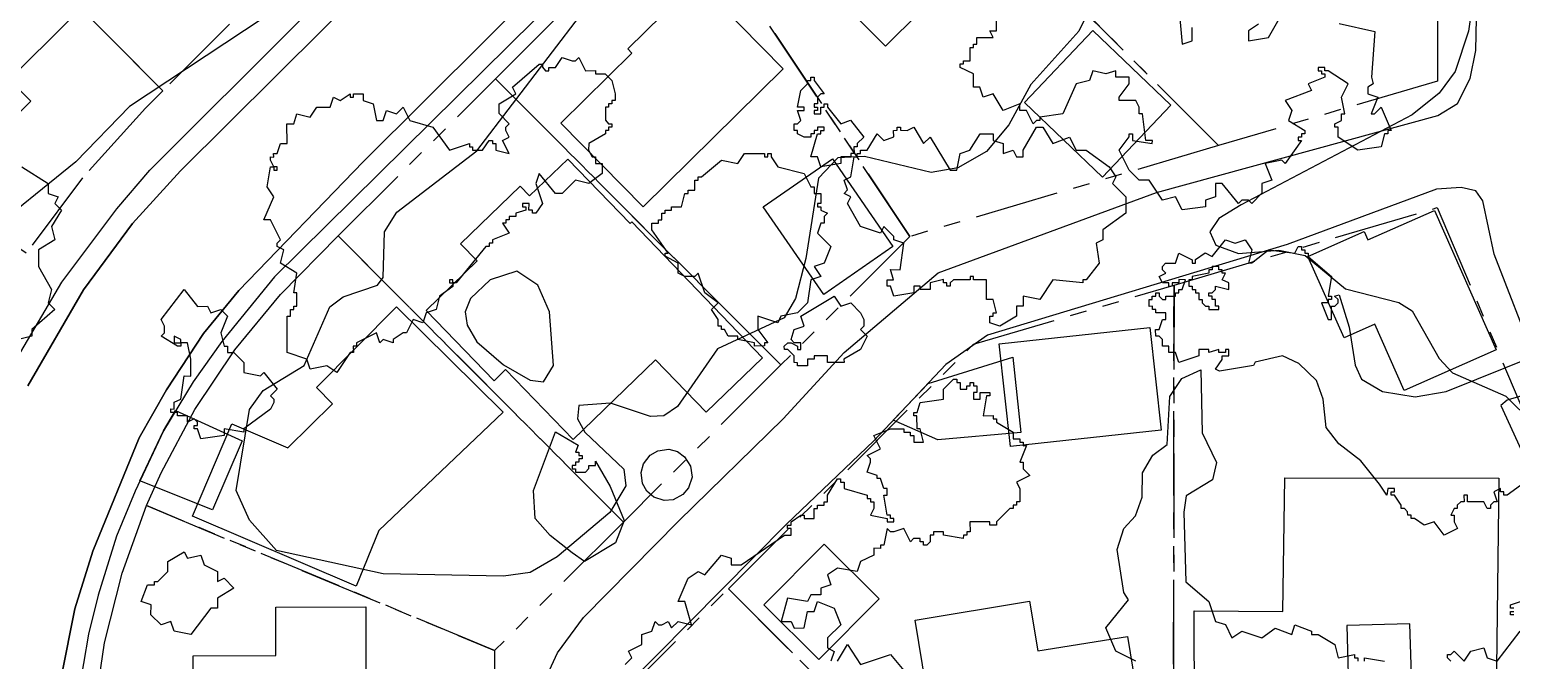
# Model space of a CAD drawing. Header units: metres. Extents: x -550 to 550, y -500 to 950.
# Drawn here: x 363.9 to 475.7, y 133.3 to 180.8 of the extents above; entities that cross this region are included whole.
import ezdxf

# ---------------------------------------------------------------- set-up
doc = ezdxf.new("R2010")
doc.units = ezdxf.units.M
doc.header["$LTSCALE"] = 2
doc.linetypes.add('PHANTOM', pattern=[6.35, 3.175, -0.635, 0.635, -0.635, 0.635, -0.635])
for name, color, linetype in [('SITE-BLDG-EXIST', 7, 'CONTINUOUS'), ('SITE-PARKING', 250, 'CONTINUOUS'), ('SITE-PROPERTY', 7, 'PHANTOM'), ('SITE-ROAD-CURB', 7, 'CONTINUOUS'), ('SITE-ROAD-GRAVEL', 32, 'CONTINUOUS'), ('SITE-ROAD-PAVED', 7, 'CONTINUOUS'), ('SITE-TREE-CANOPY', 94, 'CONTINUOUS'), ('TOPO-CONTOUR-MINOR', 9, 'CONTINUOUS')]:
    doc.layers.add(name, color=color, linetype=linetype)

msp = doc.modelspace()

# ---------------------------------------------------------------- linework, layer by layer
at = {"layer": 'SITE-BLDG-EXIST'}
for points in [[(423.31, 184.76), (425.71, 187.15), (422.77, 190.11), (424.68, 192.01), (424.05, 192.64), (425.19, 193.78), (425.62, 193.35), (427.84, 195.56), (436.17, 187.19), (428.48, 179.55)], [(356.39, 171.07), (349.99, 177.52), (360.55, 188), (366.95, 181.54), (362.42, 177.04), (364.03, 175.41), (360.72, 172.13), (359.1, 173.76)], [(410.2, 167.44), (403.99, 173.76), (409.35, 179.02), (409.04, 179.35), (414.24, 184.47), (420.76, 177.84)], [(438.95, 175.32), (444.12, 180.73), (450, 175.1), (444.83, 169.69)], [(393.83, 159.63), (397.68, 163.37), (396.44, 164.65), (400.94, 169), (401.64, 168.29), (404.51, 171.05), (409.23, 166.19), (409.36, 166.31), (419.19, 156.08), (414.95, 151.98), (411.13, 155.92), (404.92, 149.91), (399.82, 155.18), (398.96, 154.33)], [(429.04, 164.45), (423.82, 160.83), (419.24, 167.45), (424.47, 171.06)], [(467.59, 153.61), (465.38, 158.6), (463.05, 157.57), (460.33, 163.71), (464.57, 165.59), (464.85, 164.95), (469.87, 167.17), (474.52, 156.67)], [(376.21, 144.14), (379.18, 151.09), (383.4, 149.28), (386.77, 152.61), (385.57, 153.84), (391.61, 159.91), (399.64, 151.97), (390.27, 143.06), (388.56, 138.85)], [(437.05, 157.13), (448.4, 158.36), (449.25, 150.63), (437.89, 149.39)], [(451.78, 129.43), (451.75, 137), (458.44, 136.96), (458.58, 147.02), (474.73, 147), (474.53, 130.66), (468.18, 130.62), (468.02, 136.03), (463.25, 135.89), (463.44, 129.42)], [(423.45, 133.33), (419.3, 137.45), (423.85, 142.03), (428, 137.9)], [(430.71, 136.31), (439.33, 137.72), (439.95, 133.98), (446.72, 135.08), (448.26, 125.67), (443.97, 124.97), (444.19, 123.62), (440.49, 123.01), (440.32, 124.05), (432.92, 122.84)], [(376.26, 133.61), (382.51, 133.64), (382.5, 137.28), (389.28, 137.3), (389.32, 124.91), (376.29, 124.86)]]:
    msp.add_lwpolyline(points, close=True, dxfattribs=at)
at = {"layer": 'SITE-PARKING'}
for points in [[(432.41, 149.9), (429.05, 151.36), (431.68, 154.14), (438.08, 156.13), (438.69, 150.44)], [(377.73, 144.61), (372.25, 146.79), (374.03, 150.57), (374.95, 152.1), (379.96, 149.82)]]:
    msp.add_lwpolyline(points, close=True, dxfattribs=at)
at = {"layer": 'SITE-PROPERTY'}
for points in [[(470.12, 195.6), (470.1, 176.93), (453.58, 172.06), (423.88, 201.84), (435.13, 213.05), (470.12, 196.28)], [(373.99, 176.2), (352.47, 197.77), (366.49, 211.75), (388.01, 190.17)], [(430.3, 165.21), (413.1, 191.09), (423.88, 201.84), (453.58, 172.06)], [(372.69, 174.89), (367.92, 169.64), (363.68, 163.95), (336.7, 182.04), (352.47, 197.77), (373.99, 176.2)], [(420.59, 155.53), (399.07, 177.1), (413.1, 191.09), (430.3, 165.21)], [(408.71, 143.69), (387.2, 165.26), (399.07, 177.1), (420.59, 155.53)], [(460.95, 115.81), (458.65, 117.71), (456.02, 119.12), (453.16, 119.99), (450.18, 120.29), (450.23, 161.55), (470.08, 167.39), (482.72, 137.52)], [(399, 134.01), (372.75, 144.93), (373.85, 147.4), (376.41, 152.17), (379.42, 156.67), (382.86, 160.85), (387.2, 165.26), (408.71, 143.69)], [(448.69, 120.22), (445.76, 119.63), (442.99, 118.5), (441.72, 117.74), (439.4, 115.85), (416.63, 138.67), (435.11, 157.1), (450.23, 161.55), (450.18, 120.29)], [(398.99, 123.77), (368.51, 123.82), (368.79, 129.23), (369.59, 134.58), (370.91, 139.83), (372.75, 144.93), (399, 134.01)], [(438.4, 114.74), (436.73, 112.26), (436.09, 110.9), (435.22, 108.05), (434.92, 105.08), (408.11, 110.26), (408.14, 130.2), (416.63, 138.67), (439.4, 115.85)]]:
    msp.add_lwpolyline(points, close=True, dxfattribs=at)
at = {"layer": 'SITE-ROAD-CURB'}
for points in [[(363.03, 156.09), (366.36, 161.78), (370.51, 167.3), (373, 170.2), (395.52, 192.69), (410.6, 207.42), (412.45, 209.63), (415.69, 214.05), (418.32, 218.5), (420.84, 224.33), (422.49, 229.27), (423.43, 233.03), (424.19, 237.95), (424.45, 247.68), (424.59, 349)], [(426.05, 347.12), (425.97, 243.47), (425.74, 238.2), (424.66, 231.69), (422.7, 224.82), (421.53, 221.62), (418.68, 216.07), (415.76, 211.61), (411.38, 206.2), (404.21, 198.88), (375.32, 170.17), (371.71, 166.2), (368.01, 161.19), (363.8, 153.97)], [(366.35, 132.11), (367.36, 137.15), (368.7, 141.49), (372.21, 150.03), (374.25, 153.67), (377.04, 157.9), (379.72, 161.14), (389.09, 170.83), (417.01, 198.62), (420.77, 202.7), (424.02, 207.15), (427.46, 212.54), (430.45, 219.02), (432.42, 224.45), (434.32, 232.29), (435.09, 238.04), (435.42, 249.21), (435.48, 338.74)], [(436.85, 307.93), (436.83, 247.63), (436.69, 241.92), (436.3, 235.96), (435.76, 231.94), (434.89, 228.18), (433.11, 222.52), (429.69, 213.79), (426.56, 208.48), (423.13, 203.29), (420.55, 200.28), (411.86, 191.27), (382.4, 162.17), (378.43, 157.29), (376.26, 154.27), (374.03, 150.57), (371.89, 146.02), (370.5, 142.63), (369.11, 138.19), (368.38, 135.25), (367.62, 130.83)]]:
    msp.add_lwpolyline(points, dxfattribs=at)
at = {"layer": 'SITE-ROAD-GRAVEL'}
for points in [[(402.71, 131.59), (403.75, 133.85), (405.7, 136.51), (412.88, 143.79), (420.75, 151.46), (425.35, 156.48), (432.44, 162.47), (448.92, 168.53), (470.11, 174.33), (471.61, 175.23), (472.57, 177.11), (472.99, 179.22), (473.2, 190.13), (473.33, 256.31), (473.04, 273.48)], [(490.98, 125.01), (485.57, 138.59), (477.5, 155.8), (474.38, 163.87), (473.52, 167.91), (472.99, 168.65), (471.87, 168.91), (470.03, 168.77), (458.75, 164.61), (436.16, 157.79), (433.03, 155.56), (427.59, 149.81), (421.01, 143.53), (408.8, 131.19)]]:
    msp.add_lwpolyline(points, dxfattribs=at)
at = {"layer": 'SITE-ROAD-PAVED'}
for points in [[(363.8, 153.97), (368.01, 161.19), (371.71, 166.2), (375.32, 170.17), (404.21, 198.88), (411.38, 206.2), (415.76, 211.61), (418.68, 216.07), (421.53, 221.62), (422.7, 224.82), (424.66, 231.69), (425.74, 238.2), (425.97, 243.47), (426.05, 347.12)], [(435.48, 338.74), (435.42, 249.21), (435.09, 238.04), (434.32, 232.29), (432.42, 224.45), (430.45, 219.02), (427.46, 212.54), (424.02, 207.15), (420.77, 202.7), (417.01, 198.62), (389.09, 170.83), (379.72, 161.14), (377.04, 157.9), (374.25, 153.67), (372.21, 150.03), (368.7, 141.49), (367.36, 137.15), (366.35, 132.11)]]:
    msp.add_lwpolyline(points, dxfattribs=at)
at = {"layer": 'SITE-TREE-CANOPY'}
for points in [[(450.59, 182.46), (450.85, 179.71), (451.6, 179.96), (451.6, 180.96)], [(462.67, 181.27), (465.36, 180.65), (465.11, 177.22), (465.25, 176.71), (464.85, 176.46), (464.85, 175.96), (465.6, 175.71), (465.1, 174.46), (465.35, 174.46), (465.85, 174.96), (466.59, 173.21), (466.35, 173.21), (466.35, 172.96), (466.1, 172.96), (465.85, 171.96), (464.1, 171.72), (462.6, 172.71), (462.6, 173.46), (462.35, 173.46), (462.35, 173.71), (462.85, 173.96), (462.85, 174.46), (463.1, 174.46), (462.85, 175.71), (463.35, 176.71), (461.85, 177.71), (461.6, 177.71), (461.6, 177.96), (461.09, 177.96), (461.09, 177.71), (461.35, 177.71), (461.35, 177.46), (461.6, 177.46), (461.6, 177.21), (460.35, 176.71), (460.6, 176.21), (458.6, 175.46), (459.1, 174.71), (458.85, 173.96), (460.1, 173.21), (460.1, 172.96), (459.85, 172.96), (459.85, 172.71), (459.6, 172.71), (459.6, 172.46), (459.85, 172.45), (458.6, 170.71), (458.35, 170.96), (457.1, 170.71), (457.6, 169.47), (456.85, 169.21), (456.85, 168.47), (456.1, 167.71), (455.85, 167.95), (455.35, 167.96), (455.1, 167.71), (453.85, 169.21), (453.35, 169.21), (453.35, 168.21), (452.6, 167.96), (452.6, 167.46), (450.85, 167.22), (450.35, 168.21), (449.35, 167.96), (448.35, 169.47), (447.6, 169.46), (446.85, 170.21), (446.1, 171.72), (446.85, 172.72), (446.85, 172.96), (447.1, 172.96), (447.1, 172.46), (448.59, 172.21), (448.6, 172.46), (448.1, 172.46), (447.85, 174.46), (447.6, 174.46), (447.6, 174.96), (447.35, 175.46), (446.1, 175.46), (446.1, 175.71), (446.84, 176.71), (446.85, 177.21), (445.85, 177.21), (445.85, 177.71), (445.1, 177.46), (444.1, 177.71), (443.85, 176.96), (442.85, 176.71), (441.85, 174.46), (440.1, 174.21), (440.1, 173.96), (439.85, 173.96), (439.6, 173.71), (439.1, 174.71), (438.6, 174.71), (438.6, 175.21), (437.35, 174.71), (436.6, 175.97), (435.85, 175.71), (435.59, 176.46), (435.1, 176.46), (435.1, 177.46), (434.1, 177.96), (434.1, 178.22), (434.35, 178.22), (434.35, 178.46), (434.85, 178.46), (434.85, 179.46), (435.1, 179.46), (435.1, 179.7), (435.35, 179.72), (435.35, 180.2), (436.6, 180.21), (436.35, 180.72), (436.85, 180.71), (436.85, 181.46)], [(456.6, 181.21), (455.85, 180.71), (455.84, 179.96), (457.35, 180.21), (458.35, 181.96)], [(363.35, 170.46), (365.35, 169.21), (365.35, 168.46), (366.1, 168.21), (365.85, 167.71), (366.35, 167.21), (365.6, 165.96), (365.85, 164.96), (364.6, 164.21), (364.6, 162.96), (365.6, 161.21), (365.35, 160.21), (365.85, 159.71), (364.1, 158.21), (364.1, 157.71), (363.1, 157.46)], [(476.35, 146.46), (475.35, 145.71), (475.1, 145.71), (475.1, 145.96), (474.85, 145.96), (474.85, 146.21), (474.35, 145.96), (474.6, 145.21), (474.35, 145.21), (474.09, 144.96), (474.09, 144.71), (473.85, 144.71), (473.6, 145.21), (472.35, 145.21), (472.35, 145.71), (472.09, 145.71), (472.1, 145.21), (471.85, 145.21), (471.59, 144.97), (471.59, 144.71), (471.35, 144.71), (471.1, 144.21), (471.35, 144.21), (471.35, 143.71), (471.6, 143.21), (470.59, 142.71), (469.84, 143.71), (469.1, 143.46), (468.35, 143.96), (468.1, 143.96), (468.1, 144.21), (467.85, 144.21), (467.84, 144.46), (467.6, 144.71), (467.35, 144.71), (467.35, 144.96), (466.85, 145.71), (466.6, 145.71), (466.6, 145.96), (466.85, 145.96), (466.85, 146.21), (466.35, 146.21), (466.27, 145.71), (465.72, 146.56), (464.31, 148.31), (462.66, 149.59), (461.69, 150.81), (461.48, 152.95), (460.96, 154.37), (459.63, 155.65), (458.41, 156.22), (456.35, 155.75), (456.23, 155.5), (453.65, 155.07), (453.35, 155.21), (453.85, 155.95), (453.85, 156.21), (454.35, 156.21), (454.35, 156.71), (454.1, 156.71), (454.1, 156.46), (453.6, 156.46), (453.6, 156.71), (452.85, 156.46), (452.85, 156.71), (452.1, 156.71), (452.1, 156.21), (450.6, 155.71), (450.35, 156.46), (449.85, 156.46), (449.85, 156.96), (449.35, 156.96), (449.35, 157.46), (449.1, 157.71), (448.85, 157.71), (448.84, 158.21), (449.1, 158.21), (449.35, 158.96), (449.6, 158.96), (449.6, 159.46), (448.85, 159.46), (448.85, 159.71), (448.6, 159.71), (448.6, 159.97), (448.35, 159.95), (448.35, 160.46), (448.59, 160.46), (448.59, 160.71), (448.85, 160.71), (448.85, 160.96), (449.1, 160.96), (449.1, 160.71), (449.35, 160.47), (449.6, 160.47), (449.6, 160.71), (450.35, 160.71), (450.35, 160.96), (450.6, 160.96), (450.6, 161.21), (450.85, 161.21), (451.1, 161.96), (450.6, 161.97), (450.6, 161.71), (450.1, 161.71), (450.1, 161.47), (449.85, 161.45), (449.85, 161.71), (449.35, 161.71), (449.1, 162.21), (449.6, 162.46), (449.35, 162.71), (449.35, 162.96), (449.59, 163.21), (450.35, 163.21), (450.6, 163.96), (451.6, 163.45), (451.6, 163.21), (451.85, 163.21), (451.85, 163.47), (452.59, 163.97), (453.1, 163.71), (454.1, 164.96), (454.85, 164.71), (455.59, 164.96), (456.1, 164.21), (455.84, 163.2), (456.1, 163.22), (457.35, 164.22), (459.35, 163.96), (459.6, 164.46), (459.85, 164.46), (459.85, 164.21), (460.09, 164.21), (460.09, 163.96), (460.35, 163.96), (460.35, 163.71), (462.1, 162.21), (461.85, 160.71), (462.1, 160.71), (462.1, 160.46), (461.85, 160.46), (461.85, 160.21), (461.35, 160.21), (461.85, 158.96), (462.1, 158.96), (462.1, 159.96), (462.35, 159.96), (462.6, 160.22), (462.6, 160.46), (462.34, 160.71), (462.67, 160.82), (463.44, 158.39), (463.89, 155.51), (464.37, 154.46), (465.96, 153.53), (468.41, 153.14), (470.75, 153.54), (477.56, 156.28)], [(408.85, 132.96), (409.35, 133.46), (409.1, 133.96), (410.1, 134.46), (410.1, 135.21), (410.85, 135.46), (411.1, 136.21), (411.35, 135.96), (411.6, 135.96), (412.1, 136.21), (412.35, 135.71), (412.85, 136.21), (413.85, 135.96), (413.35, 137.71), (412.85, 137.71), (413.6, 139.46), (414.35, 139.96), (414.85, 139.71), (416.1, 141.21), (416.85, 140.96), (416.85, 140.46), (417.6, 140.46), (420.85, 142.71), (421.35, 142.71), (421.35, 143.21), (421.09, 143.21), (421.09, 143.46), (421.35, 143.46), (421.35, 143.71), (422.1, 144.21), (422.35, 144.21), (422.35, 143.96), (423.1, 143.96), (423.1, 144.71), (423.35, 144.71), (423.35, 144.96), (423.85, 144.96), (423.85, 145.21), (424.1, 145.21), (424.1, 145.71), (424.85, 146.96), (425.09, 146.96), (425.09, 146.71), (425.35, 146.71), (425.35, 146.21), (427.09, 145.71), (427.1, 145.46), (427.35, 145.46), (427.35, 145.21), (427.6, 145.21), (427.6, 144.71), (427.35, 144.21), (428.6, 143.96), (428.59, 143.71), (429.1, 143.7), (429.1, 143.96), (428.85, 143.96), (428.85, 144.21), (428.6, 144.21), (428.34, 145.71), (428.6, 145.71), (428.6, 146.21), (428.35, 146.21), (428.1, 146.97), (427.85, 146.97), (427.85, 147.21), (427.1, 147.46), (427.35, 148.21), (427.35, 148.46), (427.1, 148.71), (428.1, 149.21), (427.6, 150.21), (428.85, 150.71), (429.85, 150.71), (429.85, 150.46), (430.34, 150.46), (430.34, 150.21), (430.6, 150.21), (430.6, 149.71), (431.35, 149.71), (431.1, 150.71), (430.85, 150.71), (430.84, 151.71), (430.6, 151.71), (430.6, 151.96), (430.85, 151.96), (431.1, 152.71), (432.85, 152.95), (432.85, 153.71), (433.6, 154.46), (433.85, 154.46), (433.85, 154.21), (434.1, 154.21), (434.1, 153.71), (434.6, 153.71), (434.6, 153.97), (434.85, 153.96), (434.85, 154.21), (435.1, 154.21), (435.1, 153.96), (435.35, 153.96), (435.35, 153.46), (435.1, 153.46), (435.1, 152.96), (435.6, 152.96), (435.6, 153.46), (436.35, 153.46), (436.35, 153.21), (436.1, 153.21), (435.84, 151.71), (436.6, 151.72), (436.6, 151.46), (436.85, 151.46), (436.85, 151.21), (438.1, 150.46), (438.1, 149.96), (438.6, 149.96), (438.6, 149.71), (438.85, 149.71), (438.85, 149.45), (439.1, 149.47), (438.6, 148.21), (438.85, 148.21), (438.85, 147.71), (439.35, 147.21), (438.35, 146.71), (438.6, 146.21), (438.6, 145.21), (438.35, 145.21), (438.35, 144.96), (438.1, 144.96), (438.1, 144.71), (437.84, 144.71), (436.85, 143.71), (436.85, 143.46), (436.35, 143.46), (436.35, 143.71), (434.84, 143.71), (434.85, 142.96), (434.6, 142.96), (434.6, 142.71), (434.35, 142.71), (434.34, 142.46), (432.85, 142.71), (432.85, 142.95), (432.1, 142.96), (432.1, 142.71), (431.85, 142.71), (431.84, 142.21), (431.6, 141.96), (431.35, 141.96), (431.35, 142.21), (431.1, 142.21), (431.1, 142.46), (430.59, 142.46), (430.35, 142.21), (429.85, 143.21), (429.1, 142.96), (428.85, 142.96), (428.6, 143.2), (428.35, 141.96), (428.1, 141.96), (428.1, 141.71), (427.6, 141.72), (427.59, 141.21), (426.6, 140.72), (426.35, 139.96), (424.85, 140.21), (424.1, 139.71), (424.35, 138.96), (423.6, 138.71), (423.6, 138.21), (422.85, 138.21), (422.6, 137.71), (421.09, 137.96), (420.6, 136.21), (421.35, 136.21), (421.6, 135.7), (422.35, 135.72), (422.6, 136.96), (423.09, 136.96), (423.35, 137.71), (424.6, 137.21), (425.1, 135.96), (424.1, 134.96), (424.1, 134.21), (424.6, 133.95), (424.35, 133.21)], [(447.35, 133.21), (445.85, 133.96), (445.09, 135.71), (446.8, 137.83), (446.45, 138.39), (445.94, 141.63), (446.45, 143.21), (447.32, 144.16), (447.82, 145.57), (447.85, 147.4), (448.62, 148.74), (449.71, 149.53), (449.92, 153.15), (450.81, 154.52), (452.25, 155.17), (452.35, 150.42), (453.42, 148.19), (453.14, 146.88), (451.15, 145.66), (450.98, 144.43), (451.12, 139.18), (452.85, 137.71), (453.35, 136.21), (454.1, 135.97), (454.6, 134.96), (455.35, 135.46), (456.85, 134.96), (457.85, 135.7), (459.1, 135.21), (459.35, 135.96), (460.6, 135.46), (460.6, 135.21), (461.1, 135.21), (462.35, 134.46), (462.6, 133.46), (463.85, 133.71), (463.85, 133.46), (464.09, 133.46), (464.09, 133.21)], [(477.22, 153.42), (475.34, 152.88), (474.88, 152.47), (476.95, 147.94)], [(475.85, 137.21), (475.6, 137.21), (475.6, 137.46), (476.35, 137.71)], [(475.85, 136.71), (475.59, 136.71), (475.59, 136.96), (475.85, 136.96)], [(471.1, 133.21), (470.85, 133.46), (470.85, 133.71), (471.1, 133.71), (471.35, 133.96), (472.1, 133.21), (472.6, 133.96), (473.6, 134.21), (473.85, 133.46), (474.6, 133.21), (476.34, 135.46)], [(424.85, 133.21), (425.6, 134.47), (426.6, 132.96), (428.85, 133.7), (430.1, 132.21)], [(464.6, 133.2), (464.6, 133.46), (466.1, 133.21)]]:
    msp.add_lwpolyline(points, dxfattribs=at)
for points in [[(382.1, 170.96), (382.1, 171.21), (382.35, 171.2), (382.34, 171.46), (382.6, 171.46), (382.85, 172.21), (383.35, 172.22), (383.34, 173.71), (383.85, 173.71), (384.1, 174.46), (385.1, 174.2), (385.6, 174.96), (386.6, 174.96), (386.85, 175.72), (387.35, 175.46), (388.1, 175.96), (388.1, 175.71), (388.35, 175.71), (388.35, 175.96), (389.1, 175.96), (389.1, 175.46), (389.85, 175.21), (390.1, 173.96), (390.6, 173.96), (390.85, 174.71), (391.6, 174.46), (392.1, 174.96), (392.6, 173.96), (394.35, 173.46), (395.6, 171.71), (397.1, 172.21), (397.1, 171.97), (397.34, 171.96), (397.34, 171.71), (398.1, 171.71), (398.6, 172.46), (398.85, 172.46), (398.85, 172.21), (399.1, 172.21), (399.1, 171.71), (400.1, 171.46), (399.6, 172.46), (400.1, 172.71), (399.85, 173.21), (399.85, 173.46), (400.1, 173.71), (399.35, 174.47), (399.35, 175.21), (400.6, 175.97), (400.35, 176.46), (402.35, 178.21), (402.6, 178.21), (402.6, 177.97), (402.85, 177.71), (403.1, 177.71), (403.1, 177.96), (403.6, 177.96), (404.09, 178.71), (404.85, 178.46), (405.1, 178.46), (405.34, 178.71), (405.85, 177.71), (406.6, 177.72), (406.6, 177.46), (407.34, 177.46), (407.85, 176.96), (408.1, 175.96), (408.1, 175.46), (407.85, 175.46), (407.85, 175.21), (407.59, 175.21), (407.6, 174.96), (407.35, 174.96), (407.35, 173.97), (407.6, 173.71), (407.85, 173.71), (407.85, 173.46), (407.6, 173.46), (407.6, 173.21), (407.35, 173.21), (407.35, 172.96), (406.1, 172.21), (406.09, 171.71), (406.35, 171.21), (406.6, 171.21), (406.6, 170.71), (407.1, 170.71), (407.1, 169.96), (406.1, 169.21), (405.09, 169.46), (404.1, 168.46), (403.6, 168.46), (402.35, 169.96), (402.1, 169.21), (402.6, 167.71), (402.1, 166.96), (401.85, 166.96), (401.85, 167.21), (401.59, 167.21), (401.6, 167.71), (401.1, 167.71), (401.1, 167.46), (401.35, 167.45), (401.35, 167.21), (400.6, 166.96), (400.6, 166.71), (400.1, 166.71), (400.1, 166.46), (399.84, 166.46), (399.84, 166.21), (399.6, 166.21), (400.1, 165.47), (398.85, 164.96), (398.85, 164.71), (398.6, 164.71), (398.6, 164.45), (398.35, 164.46), (396.1, 161.71), (395.85, 161.71), (395.85, 161.45), (394.84, 160.71), (394.6, 159.71), (393.85, 159.45), (393.6, 158.71), (392.85, 158.96), (392.35, 157.96), (392.1, 157.96), (391.35, 157.46), (391.35, 157.21), (390.6, 157.46), (390.35, 157.21), (390.09, 157.96), (388.6, 157.21), (388.6, 156.96), (388.34, 156.96), (388.35, 156.46), (388.1, 156.46), (387.1, 154.96), (386.35, 155.46), (385.1, 155.21), (384.85, 155.96), (383.35, 156.46), (383.35, 159.21), (383.6, 159.21), (383.6, 159.71), (383.85, 159.71), (383.85, 159.96), (384.1, 159.96), (384.1, 160.96), (383.85, 160.96), (384.1, 162.46), (382.85, 163.21), (383.1, 164.21), (382.6, 164.46), (382.6, 164.71), (382.85, 164.96), (382.1, 166.46), (381.6, 166.46), (382.35, 168.21), (381.85, 168.96), (382.1, 170.46), (382.35, 170.46)], [(423.1, 174.96), (423.35, 174.96), (423.35, 174.71), (423.1, 174.71), (423.1, 174.46), (423.6, 174.46), (423.6, 174.96), (423.85, 174.96), (423.84, 175.21), (424.1, 175.21), (424.1, 174.96), (425.1, 173.71), (425.84, 173.97), (426.85, 172.71), (426.35, 172.21), (426.35, 171.96), (426.09, 171.96), (426.1, 171.46), (425.85, 171.46), (425.85, 171.21), (425.1, 171.21), (425.1, 170.71), (423.6, 170.46), (423.35, 171.21), (422.85, 171.21), (423.35, 172.96), (423.6, 172.96), (423.6, 173.21), (423.85, 173.21), (423.85, 173.46), (423.35, 173.46), (423.35, 173.21), (423.1, 173.21), (423.1, 172.96), (422.84, 172.96), (422.85, 172.71), (422.35, 172.71), (421.85, 172.96), (421.85, 173.21), (421.59, 173.21), (421.6, 173.71), (421.85, 173.71), (422.09, 173.96), (421.85, 174.72), (422.35, 174.71), (422.35, 174.96), (421.85, 174.96), (422.1, 176.21), (422.6, 176.71), (422.6, 176.96), (422.85, 176.96), (422.85, 177.21), (423.1, 177.21), (423.1, 176.96), (423.85, 175.96), (423.6, 175.96), (423.35, 175.71), (423.35, 175.21), (423.1, 175.21)], [(441.09, 172.21), (442.35, 172.71), (442.85, 171.71), (443.6, 171.71), (445.35, 170.46), (445.85, 169.71), (445.6, 169.21), (446.6, 168.21), (446.6, 166.97), (444.85, 165.71), (444.85, 164.96), (444.35, 164.71), (444.59, 163.21), (443.6, 161.96), (443.35, 161.96), (443.35, 161.71), (441.1, 161.96), (440.1, 160.47), (438.85, 160.71), (438.85, 159.96), (438.35, 159.96), (438.35, 159.21), (437.1, 158.46), (436.35, 158.71), (436.35, 159.21), (436.6, 159.21), (436.6, 159.46), (436.84, 159.46), (436.6, 160.46), (436.09, 160.46), (436.1, 161.96), (435.1, 161.96), (435.1, 162.21), (434.85, 162.21), (434.85, 161.96), (433.6, 161.96), (433.35, 161.71), (433.35, 161.46), (433.1, 161.46), (433.1, 161.71), (432.84, 161.71), (432.84, 161.97), (431.85, 161.71), (431.85, 161.21), (431.1, 161.21), (431.1, 161.46), (430.6, 161.46), (430.6, 160.96), (429.1, 160.71), (428.85, 161.46), (428.6, 161.46), (428.6, 161.96), (429.09, 161.96), (428.85, 162.72), (429.59, 162.71), (429.85, 164.71), (429.1, 164.96), (429.1, 165.21), (428.35, 165.96), (428.1, 165.46), (426.6, 165.96), (425.6, 167.71), (425.85, 168.21), (425.35, 168.46), (425.6, 168.72), (425.35, 169.46), (425.85, 169.7), (426.1, 171.21), (426.35, 171.21), (426.35, 171.46), (426.6, 171.46), (426.6, 171.71), (427.1, 171.71), (427.84, 172.96), (428.35, 172.46), (429.1, 172.72), (429.09, 173.2), (429.35, 173.22), (429.35, 173.46), (429.6, 173.46), (429.6, 173.22), (430.1, 173.21), (430.6, 173.46), (431.35, 172.21), (431.85, 172.71), (433.35, 170.21), (433.85, 170.21), (434.1, 171.46), (434.84, 171.71), (435.6, 172.96), (436.59, 172.96), (436.6, 172.46), (437.34, 172.22), (437.35, 171.46), (438.1, 171.71), (438.35, 171.21), (438.85, 171.21), (438.85, 171.71), (439.85, 173.46), (440.34, 173.46)], [(420.35, 170.46), (422.35, 169.96), (422.85, 168.96), (423.1, 168.96), (423.1, 168.46), (423.6, 168.46), (423.6, 167.71), (423.35, 167.71), (423.35, 167.46), (423.6, 167.46), (423.6, 167.2), (424.1, 166.96), (423.85, 166.71), (423.85, 166.21), (423.59, 166.21), (423.35, 165.46), (424.35, 164.46), (423.85, 163.21), (423.1, 162.96), (423.6, 162.21), (422.84, 161.96), (422.6, 160.21), (421.84, 159.46), (420.59, 159.21), (420.35, 158.71), (418.85, 159.21), (418.84, 158.21), (419.59, 157.21), (419.35, 157.21), (419.35, 156.97), (418.6, 156.95), (418.6, 157.21), (417.35, 157.46), (417.35, 157.71), (416.6, 157.71), (416.34, 158.21), (416.1, 158.21), (416.1, 158.46), (415.85, 158.46), (415.85, 158.96), (415.35, 159.71), (415.85, 160.21), (414.85, 160.96), (414.35, 162.46), (414.1, 162.21), (413.35, 162.21), (412.85, 162.46), (412.85, 163.21), (411.85, 163.72), (411.85, 163.96), (412.1, 163.96), (410.85, 165.71), (410.85, 166.21), (411.35, 166.21), (411.35, 166.46), (411.6, 166.46), (411.6, 166.96), (411.85, 166.96), (411.85, 167.21), (412.35, 167.21), (412.35, 167.46), (413.1, 167.46), (413.34, 168.46), (413.6, 168.46), (413.6, 168.71), (414.1, 168.71), (414.1, 169.46), (414.35, 169.46), (414.35, 169.71), (414.6, 169.71), (416.1, 170.96), (417.35, 170.71), (417.85, 171.46), (419.35, 171.46), (419.35, 171.21), (419.6, 171.21), (419.6, 171.46), (419.85, 171.46), (419.85, 171.21)], [(382.35, 170.21), (382.6, 170.21), (382.6, 170.46), (382.35, 170.46)], [(453.35, 159.72), (453.6, 159.71), (453.6, 159.96), (453.35, 159.96), (453.35, 160.46), (453.1, 160.46), (453.1, 160.71), (452.85, 160.71), (452.85, 160.96), (453.1, 160.96), (453.35, 161.21), (453.35, 161.46), (454.35, 161.22), (454.35, 161.71), (453.85, 161.96), (454.1, 162.46), (453.85, 162.46), (453.85, 162.71), (453.6, 162.71), (453.6, 162.96), (453.1, 162.96), (453.1, 162.71), (452.85, 162.71), (452.85, 162.46), (451.6, 162.21), (451.59, 161.96), (451.35, 161.96), (451.35, 161.46), (451.6, 161.46), (451.6, 161.21), (451.85, 161.21), (451.85, 160.96), (452.1, 160.96), (452.1, 160.46), (452.34, 160.46), (452.35, 160.21), (452.6, 159.96), (452.85, 159.96), (452.85, 159.7)], [(375.35, 156.96), (375.1, 156.96), (373.85, 157.71), (374.1, 157.96), (374.1, 158.46), (373.85, 158.96), (375.6, 161.21), (376.6, 159.95), (377.35, 159.96), (377.6, 159.46), (378.35, 159.71), (378.85, 159.21), (378.35, 157.96), (378.6, 156.96), (378.85, 156.96), (378.85, 156.46), (379.35, 156.46), (380.1, 155.71), (380.1, 154.96), (381.35, 154.71), (381.6, 154.97), (382.6, 153.71), (382.1, 153.21), (382.35, 152.96), (382.35, 152.71), (382.1, 152.21), (380.1, 150.71), (380.1, 150.46), (378.6, 150.71), (378.6, 150.21), (376.85, 149.97), (376.6, 150.71), (376.35, 150.71), (376.35, 150.96), (376.6, 150.96), (376.6, 151.21), (376.35, 151.46), (375.84, 151.21), (375.85, 151.71), (375.1, 151.71), (375.1, 151.96), (374.6, 151.96), (374.6, 152.22), (374.85, 152.21), (374.85, 152.72), (375.35, 152.96), (375.6, 154.71), (376.09, 154.7), (376.1, 155.96), (375.84, 157.21), (375.35, 157.21)], [(395.85, 161.96), (395.6, 161.96), (395.6, 161.71), (395.85, 161.71)], [(425.1, 159.96), (425.85, 160.21), (426.6, 159.46), (426.85, 158.96), (426.85, 158.46), (426.6, 158.21), (427.1, 157.71), (426.6, 156.71), (425.34, 155.96), (425.35, 155.71), (424.1, 155.71), (424.09, 156.21), (423.1, 156.22), (423.1, 155.96), (422.6, 155.96), (422.6, 155.46), (421.85, 155.46), (421.85, 155.7), (421.6, 155.71), (421.59, 156.21), (421.1, 156.71), (420.85, 156.71), (420.84, 156.96), (421.1, 157.21), (421.35, 157.21), (421.85, 156.96), (421.85, 156.71), (422.1, 156.71), (422.09, 157.21), (421.6, 157.21), (421.35, 157.46), (421.6, 158.21), (422.35, 158.46), (422.1, 159.21), (424.6, 160.71)], [(375.35, 157.46), (374.85, 157.71), (374.85, 157.21), (375.35, 157.21)], [(404.85, 141.37), (403.19, 142.69), (402.06, 143.95), (401.93, 146.06), (403.6, 150.49), (405.3, 149.49), (405.1, 148.96), (405.35, 148.96), (405.35, 148.71), (405.6, 148.71), (405.6, 148.46), (405.35, 148.46), (405.35, 148.21), (405.1, 148.21), (405.1, 147.96), (404.85, 147.96), (404.85, 147.71), (405.1, 147.71), (405.1, 147.46), (405.85, 147.46), (406.1, 147.72), (406.1, 147.96), (406.6, 147.96), (406.6, 148.27), (407.71, 146.38), (408.76, 143.82), (408.12, 142.12), (405.78, 140.73)], [(413.89, 147.08), (413.63, 146.28), (413.2, 145.77), (412.46, 145.38), (411.79, 145.33), (411, 145.57), (410.49, 146.01), (410.15, 146.59), (410.04, 147.42), (410.22, 148.07), (410.72, 148.73), (411.31, 149.07), (412.13, 149.18), (412.78, 149), (413.33, 148.62), (413.78, 147.91)], [(375.85, 140.96), (376.85, 141.21), (377.1, 140.47), (378.1, 139.96), (378.1, 139.21), (378.6, 139.46), (379.35, 138.71), (378.1, 137.96), (378.1, 137.2), (377.6, 137.21), (376.1, 135.21), (374.85, 135.46), (374.6, 136.21), (373.85, 135.96), (373.09, 136.71), (373.1, 137.46), (372.34, 137.71), (372.84, 138.96), (373.35, 138.96), (373.35, 139.21), (373.6, 139.21), (374.35, 139.96), (374.35, 140.71), (375.6, 141.46)]]:
    msp.add_lwpolyline(points, close=True, dxfattribs=at)
at = {"layer": 'TOPO-CONTOUR-MINOR'}
for points in [[(476.26, 207.06), (475.25, 205.4), (473.85, 200.84), (473.63, 198.82), (474.05, 191.77), (472.44, 180.69), (471.44, 177.66), (470.21, 176.02), (468.19, 174.38), (455.29, 167.59), (453.6, 166.58), (452.93, 165.57), (453.37, 164.56), (455.1, 163.92), (458.12, 164.18), (460.13, 163.78), (463.16, 161.26), (467.19, 160.23), (468.19, 159.6), (470.21, 156.02), (471.22, 154.94), (475.25, 153.19), (477.26, 151.19)], [(447.53, 189.75), (443.05, 180.69), (439.44, 176.66), (437.78, 173.63), (436.09, 171.62), (433.94, 170.4), (431.92, 170.03), (426.88, 171.24), (424.87, 171.13), (423.42, 169.6), (422.48, 163.56), (421.7, 160.53), (420.84, 159.08), (415.8, 156.75), (412.78, 152.41), (411.77, 151.71), (410.76, 151.65), (407.74, 152.65), (405.35, 152.47), (405.25, 151.47), (405.81, 150.46), (408.75, 147.68), (408.89, 146.43), (407.69, 144.41), (403.71, 141.07), (401.69, 139.9), (399.68, 139.61), (390.61, 139.8), (382.55, 141.56), (380.53, 143.84), (379.52, 146.08), (380.53, 152.18), (381.54, 153.62), (384.64, 155.5), (386.58, 159.91), (387.59, 160.66), (390.16, 161.54), (390.61, 162.12), (390.69, 165.57), (391.62, 167.05), (397.66, 171.67), (405.72, 182.23)], [(381.54, 181.66), (371.46, 175), (367.43, 170.84), (360.38, 165.16)]]:
    msp.add_lwpolyline(points, dxfattribs=at)
msp.add_lwpolyline([(400.68, 162.61), (398.67, 161.94), (397.18, 160.53), (396.77, 159.53), (396.93, 158.52), (397.66, 157.28), (399.68, 155.55), (401.69, 154.38), (402.7, 154.25), (403.44, 155.5), (403.15, 159.53), (402.26, 161.54)], close=True, dxfattribs=at)

doc.saveas('drawing.dxf')
